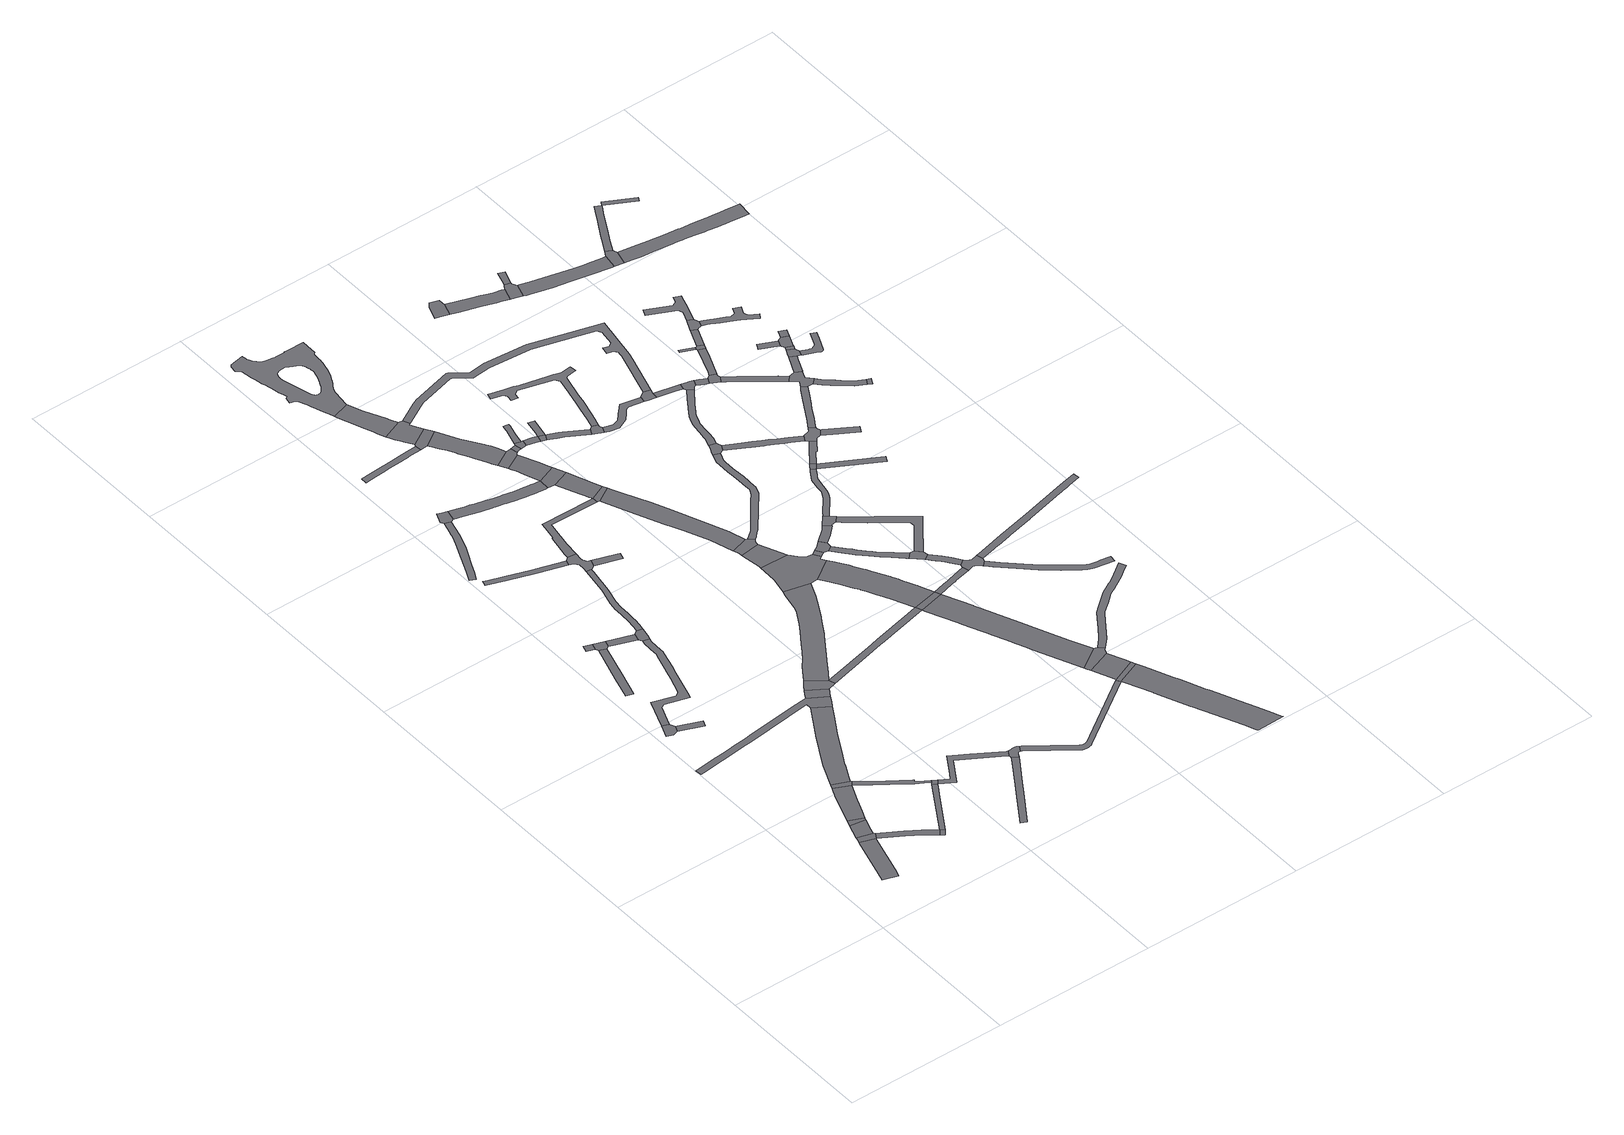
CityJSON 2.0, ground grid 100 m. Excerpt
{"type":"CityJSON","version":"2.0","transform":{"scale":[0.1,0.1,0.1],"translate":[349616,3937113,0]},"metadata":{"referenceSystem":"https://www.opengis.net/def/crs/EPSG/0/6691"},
"CityObjects":{
"road1":{"type":"Road","geometry":[{"type":"MultiSurface","lod":"1","boundaries":[[[0,1,2,3,4,5]]]}]},
"road2":{"type":"Road","attributes":{"function":"3","RoadStructureAttribute.sectionType":"1"},"geometry":[{"type":"MultiSurface","lod":"1","boundaries":[[[0,5,6,7,8]]]}]},
"road3":{"type":"Road","attributes":{"RoadStructureAttribute.sectionType":"1"},"geometry":[{"type":"MultiSurface","lod":"1","boundaries":[[[9,10,11,12,13,4,3,2,14,15,16,17,18,19,3,20,21,22,23,24,25]]]}]},
"road4":{"type":"Road","geometry":[{"type":"MultiSurface","lod":"1","boundaries":[[[7,26,27,8]]]}]},
"road5":{"type":"Road","geometry":[{"type":"MultiSurface","lod":"1","boundaries":[[[28,29,30,31,32,33,34]]]}]},
"road6":{"type":"Road","attributes":{"RoadStructureAttribute.sectionType":"1"},"geometry":[{"type":"MultiSurface","lod":"1","boundaries":[[[35,36,28,34]]]}]},
"road7":{"type":"Road","geometry":[{"type":"MultiSurface","lod":"1","boundaries":[[[37,38,9,25]]]}]},
"road8":{"type":"Road","geometry":[{"type":"MultiSurface","lod":"1","boundaries":[[[39,40,41,42,43]]]}]},
"road9":{"type":"Road","attributes":{"RoadStructureAttribute.sectionType":"1"},"geometry":[{"type":"MultiSurface","lod":"1","boundaries":[[[44,45,46,47,48,49]]]}]},
"road10":{"type":"Road","attributes":{"RoadStructureAttribute.sectionType":"1"},"geometry":[{"type":"MultiSurface","lod":"1","boundaries":[[[42,41,50,51,52,53,27,26,54,55,56,42,57,58,59,60,61,62,63,64,65,66,67,68,43]]]}]},
"road11":{"type":"Road","attributes":{"RoadStructureAttribute.sectionType":"1"},"geometry":[{"type":"MultiSurface","lod":"1","boundaries":[[[69,70,71,72,73,74,75,76,77,78,79,80,81,82,83,84,85,86,87,88,89,90,91,92,93]]]}]},
"road12":{"type":"Road","attributes":{"RoadStructureAttribute.sectionType":"1"},"geometry":[{"type":"MultiSurface","lod":"1","boundaries":[[[94,95,96,97,98,99,100,101,102,103,104,105,106,30,29,107,108,109,110,111,112,113,114,115,116,117,118]]]}]},
"road13":{"type":"Road","attributes":{"RoadStructureAttribute.sectionType":"1"},"geometry":[{"type":"MultiSurface","lod":"1","boundaries":[[[119,120,121,122]]]}]},
"road14":{"type":"Road","attributes":{"RoadStructureAttribute.sectionType":"1"},"geometry":[{"type":"MultiSurface","lod":"1","boundaries":[[[123,124,9,38,125,126]]]}]},
"road15":{"type":"Road","geometry":[{"type":"MultiSurface","lod":"1","boundaries":[[[121,44,49,127,128,122]]]}]},
"road16":{"type":"Road","attributes":{"function":"3","RoadStructureAttribute.sectionType":"1"},"geometry":[{"type":"MultiSurface","lod":"1","boundaries":[[[129,130,131,132,133,134,91,90,135,136,137,138,40,39]]]}]},
"road17":{"type":"Road","attributes":{"RoadStructureAttribute.sectionType":"1"},"geometry":[{"type":"MultiSurface","lod":"1","boundaries":[[[139,128,127,140,141]]]}]},
"road18":{"type":"Road","geometry":[{"type":"MultiSurface","lod":"1","boundaries":[[[63,62,123,126,142]]]}]},
"road19":{"type":"Road","geometry":[{"type":"MultiSurface","lod":"1","boundaries":[[[139,141,94,118,143,144,145]]]}]},
"road20":{"type":"Road","attributes":{"RoadStructureAttribute.sectionType":"1"},"geometry":[{"type":"MultiSurface","lod":"1","boundaries":[[[146,147,148,149,150,151,152,153,154,155,156,157,158,159,160,161,162]]]}]},
"road21":{"type":"Road","attributes":{"RoadStructureAttribute.sectionType":"1"},"geometry":[{"type":"MultiSurface","lod":"1","boundaries":[[[163,164,165,166,167,168,169,170,171,172,173]]]}]},
"road22":{"type":"Road","attributes":{"RoadStructureAttribute.sectionType":"1"},"geometry":[{"type":"MultiSurface","lod":"1","boundaries":[[[174,175,176,177,178,179,180,181,182]]]}]},
"road23":{"type":"Road","attributes":{"RoadStructureAttribute.sectionType":"1"},"geometry":[{"type":"MultiSurface","lod":"1","boundaries":[[[144,183,184,185,186,187,188,189,190,191,192,193,194,195,196,197,198,199,200,201,145]]]}]},
"road24":{"type":"Road","geometry":[{"type":"MultiSurface","lod":"1","boundaries":[[[202,203,204,69,93]]]}]},
"road25":{"type":"Road","attributes":{"RoadStructureAttribute.sectionType":"1"},"geometry":[{"type":"MultiSurface","lod":"1","boundaries":[[[205,206,207,208,209,210,211,212,213,214,215,142,126]]]}]},
"road26":{"type":"Road","geometry":[{"type":"MultiSurface","lod":"1","boundaries":[[[216,217,218,155,154,219,220]]]}]},
"road27":{"type":"Road","geometry":[{"type":"MultiSurface","lod":"1","boundaries":[[[202,221,222,223,224,203]]]}]},
"road28":{"type":"Road","geometry":[{"type":"MultiSurface","lod":"1","boundaries":[[[172,225,226,227,228,194,193,229,230,231,232,233,234,235,236,173]]]}]},
"road29":{"type":"Road","attributes":{"RoadStructureAttribute.sectionType":"1"},"geometry":[{"type":"MultiSurface","lod":"1","boundaries":[[[237,238,239,240,241,242,243,244,245,246,247,248,249,250,251,252,253,254]]]}]},
"road30":{"type":"Road","geometry":[{"type":"MultiSurface","lod":"1","boundaries":[[[255,256,257,258,259,260,210,209,261,262,263,177,176,264,265,266,267,268,269,270]]]}]},
"road31":{"type":"Road","attributes":{"RoadStructureAttribute.sectionType":"1"},"geometry":[{"type":"MultiSurface","lod":"1","boundaries":[[[229,271,272,273,230]]]}]},
"road32":{"type":"Road","attributes":{"RoadStructureAttribute.sectionType":"1"},"geometry":[{"type":"MultiSurface","lod":"1","boundaries":[[[274,275,276,277,278,279,280,281,282,283,284,285,286,287,288,220,219,289,290,291,292,293,294,295,296,297,298,299,300,301,302,303,304,305]]]}]},
"road33":{"type":"Road","attributes":{"function":"3","RoadStructureAttribute.sectionType":"1"},"geometry":[{"type":"MultiSurface","lod":"1","boundaries":[[[222,306,307,308,309,310,311,312,313,314,315,316,317,318,319,320,321,322,323,324,325,326,223]]]}]},
"road34":{"type":"Road","attributes":{"RoadStructureAttribute.sectionType":"1"},"geometry":[{"type":"MultiSurface","lod":"1","boundaries":[[[327,328,329,330,331,332,333,334,335,336,337,235,234]]]}]},
"road35":{"type":"Road","attributes":{"function":"3","RoadStructureAttribute.sectionType":"7"},"geometry":[{"type":"MultiSurface","lod":"1","boundaries":[[[338,339,340,341,342,343,344,345,346,347,348,349,350,351,352,353,354]]]}]},
"road36":{"type":"Road","geometry":[{"type":"MultiSurface","lod":"1","boundaries":[[[338,354,355,356,357,358,359,360,361,362,363]]]}]},
"road37":{"type":"Road","geometry":[{"type":"MultiSurface","lod":"1","boundaries":[[[364,365,366,367,368,369,370,371,345,344,372,373,374,375,376,377,378,379,380,381,382,383,384,385,386,387,388,389,390,391,392,393,394,395,396,397,398,399,400,401,402,403,404,405,406,407,408,409,410,411,412,413,414,415,416,417,418,419,420,421,422,423,424,425,426,427,428,429,430,431,432],[433,434,435,436,437,438,439,440,441,442,443,444,445,446,447,448,449,450,451,452,453,454,455,456,457,458,459,460,461,462,463,464,465,466,467,468,469,470,471,472,473,474]]]}]},
"road38":{"type":"Road","geometry":[{"type":"MultiSurface","lod":"1","boundaries":[[[360,359,247,246,475,476]]]}]},
"road39":{"type":"Road","attributes":{"RoadStructureAttribute.sectionType":"1"},"geometry":[{"type":"MultiSurface","lod":"1","boundaries":[[[477,478,479,480,222,221,481,482,483,484,485,486]]]}]},
"road40":{"type":"Road","attributes":{"function":"3","RoadStructureAttribute.sectionType":"1"},"geometry":[{"type":"MultiSurface","lod":"1","boundaries":[[[475,487,488,489,490,491,492,493,494,495,496,497,498,499,500,501,502,503,504,505,506,507,508,509,476]]]}]},
"road41":{"type":"Road","geometry":[{"type":"MultiSurface","lod":"1","boundaries":[[[510,511,512,513,501,500,514,515]]]}]},
"road42":{"type":"Road","attributes":{"function":"3","RoadStructureAttribute.sectionType":"1"},"geometry":[{"type":"MultiSurface","lod":"1","boundaries":[[[516,517,518,515,514,519,520,521,274]]]}]},
"road43":{"type":"Road","geometry":[{"type":"MultiSurface","lod":"1","boundaries":[[[522,523,516,274,305]]]}]},
"road44":{"type":"Road","attributes":{"function":"3","RoadStructureAttribute.sectionType":"1"},"geometry":[{"type":"MultiSurface","lod":"1","boundaries":[[[524,525,523,522,526,527,528,529,530,331]]]}]},
"road45":{"type":"Road","geometry":[{"type":"MultiSurface","lod":"1","boundaries":[[[330,531,532,524,331]]]}]},
"road46":{"type":"Road","attributes":{"RoadStructureAttribute.sectionType":"1"},"geometry":[{"type":"MultiSurface","lod":"1","boundaries":[[[533,512,511,534,535]]]}]},
"road47":{"type":"Road","attributes":{"function":"3","RoadStructureAttribute.sectionType":"1"},"geometry":[{"type":"MultiSurface","lod":"1","boundaries":[[[536,537,538,539,540,541,542,532,531,543,544,545,546,547,548,549,550]]]}]},
"road48":{"type":"Road","geometry":[{"type":"MultiSurface","lod":"1","boundaries":[[[533,535,551,552,553,554,555]]]}]},
"road49":{"type":"Road","geometry":[{"type":"MultiSurface","lod":"1","boundaries":[[[549,556,557,558,559,560,561,562,563,550]]]}]},
"road50":{"type":"Road","attributes":{"RoadStructureAttribute.sectionType":"1"},"geometry":[{"type":"MultiSurface","lod":"1","boundaries":[[[564,565,559,558,566,567,568]]]}]},
"road51":{"type":"Road","geometry":[{"type":"MultiSurface","lod":"1","boundaries":[[[569,570,315,314,571,572,573,574,575,576,577,564,568]]]}]},
"road52":{"type":"Road","attributes":{"RoadStructureAttribute.sectionType":"1"},"geometry":[{"type":"MultiSurface","lod":"1","boundaries":[[[269,578,579,580,581,582,583,584,585,586,587,588,589,590,591,592,593,594,595,596,597,598,599,600,601,602,603,604,605,606,607,608,609,610,611,612,613,614,615,616,617,618,587,619,620,621,622,623,624,625,626,627,628,629,270]]]}]},
"road53":{"type":"Road","attributes":{"RoadStructureAttribute.sectionType":"1"},"geometry":[{"type":"MultiSurface","lod":"1","boundaries":[[[554,630,631,632,633,634,635,636,637,555]]]}]},
"road54":{"type":"Road","attributes":{"RoadStructureAttribute.sectionType":"1"},"geometry":[{"type":"MultiSurface","lod":"1","boundaries":[[[638,639,640,641,552,551]]]}]},
"road55":{"type":"Road","geometry":[{"type":"MultiSurface","lod":"1","boundaries":[[[642,643,640,639]]]}]},
"road56":{"type":"Road","geometry":[{"type":"MultiSurface","lod":"1","boundaries":[[[643,644,645,646,640]]]}]},
"road57":{"type":"Road","attributes":{"RoadStructureAttribute.sectionType":"1"},"geometry":[{"type":"MultiSurface","lod":"1","boundaries":[[[647,648,649,650,651,652,653,654,655,656,657,658,659,660,661,662,663,664,665,666,667,668,572,571,669,670,671,672,673,674,675,676,677,678,679,680,681,682,683,684,486]]]}]},
"road58":{"type":"Road","attributes":{"RoadStructureAttribute.sectionType":"1"},"geometry":[{"type":"MultiSurface","lod":"1","boundaries":[[[685,575,574,686]]]}]},
"road59":{"type":"Road","geometry":[{"type":"MultiSurface","lod":"1","boundaries":[[[687,647,486,485]]]}]},
"road60":{"type":"Road","attributes":{"RoadStructureAttribute.sectionType":"1"},"geometry":[{"type":"MultiSurface","lod":"1","boundaries":[[[642,688,689,690,691,692,693,694,695,643]]]}]},
"road61":{"type":"Road","geometry":[{"type":"MultiSurface","lod":"1","boundaries":[[[696,697,698,699,685,686,700]]]}]},
"road62":{"type":"Road","attributes":{"RoadStructureAttribute.sectionType":"1"},"geometry":[{"type":"MultiSurface","lod":"1","boundaries":[[[485,701,702,703,704,705,706,707,708,709,710,711,712,713,714,715,716,717,718,719,720,721,722,723,724,725,687]]]}]},
"road63":{"type":"Road","attributes":{"RoadStructureAttribute.sectionType":"1"},"geometry":[{"type":"MultiSurface","lod":"1","boundaries":[[[726,727,728,729,730,731,732,733,734,735,563,562,736,737,738,739,740,741,742,743,744,745,746,747,748,749,750,751,752,753]]]}]},
"road64":{"type":"Road","geometry":[{"type":"MultiSurface","lod":"1","boundaries":[[[754,755,756,692,691,757,758]]]}]},
"road65":{"type":"Road","attributes":{"RoadStructureAttribute.sectionType":"1"},"geometry":[{"type":"MultiSurface","lod":"1","boundaries":[[[759,760,761,762,763]]]}]},
"road66":{"type":"Road","geometry":[{"type":"MultiSurface","lod":"1","boundaries":[[[763,764,765,766,714,713,767,759]]]}]},
"road67":{"type":"Road","attributes":{"RoadStructureAttribute.sectionType":"1"},"geometry":[{"type":"MultiSurface","lod":"1","boundaries":[[[768,698,697,769,770,771]]]}]},
"road68":{"type":"Road","geometry":[{"type":"MultiSurface","lod":"1","boundaries":[[[618,761,760,619,587]]]}]},
"road69":{"type":"Road","attributes":{"RoadStructureAttribute.sectionType":"1"},"geometry":[{"type":"MultiSurface","lod":"1","boundaries":[[[772,773,774,775,776,777,778,779,780,781,782,783,784,785,696,700,786,787,788,789,790,791,792,793]]]}]},
"road70":{"type":"Road","attributes":{"RoadStructureAttribute.sectionType":"1"},"geometry":[{"type":"MultiSurface","lod":"1","boundaries":[[[362,794,795,796,797,798,799,800,801,802,803,804,805,806,807,808,809,810,811,812,813,814,815,816,817,818,819,820,821,822,823,824,825,826,827,828,363]]]}]},
"road71":{"type":"Road","geometry":[{"type":"MultiSurface","lod":"1","boundaries":[[[829,830,831,832,833,834,835,836,837,838,839,840,841,842,843,844,845,846,847,848,849,850,851,852,853,854,855,856,857,858,859,860,861,862,863,864,756,755]]]}]},
"road72":{"type":"Road","attributes":{"RoadStructureAttribute.sectionType":"1"},"geometry":[{"type":"MultiSurface","lod":"1","boundaries":[[[865,866,867,868,869,870,871,872,873,647,687]]]}]},
"road73":{"type":"Road","geometry":[{"type":"MultiSurface","lod":"1","boundaries":[[[770,874,875,876,877,878,879,771]]]}]},
"road74":{"type":"Road","geometry":[{"type":"MultiSurface","lod":"1","boundaries":[[[880,881,882,883,772,793]]]}]},
"road75":{"type":"Road","attributes":{"RoadStructureAttribute.sectionType":"1"},"geometry":[{"type":"MultiSurface","lod":"1","boundaries":[[[884,885,886,887,888,758,757,889,890,891,892,893,894,895,896,897]]]}]},
"road76":{"type":"Road","attributes":{"RoadStructureAttribute.sectionType":"1"},"geometry":[{"type":"MultiSurface","lod":"1","boundaries":[[[898,899,900,901,902,903,904,905,906,907,881,880]]]}]},
"road77":{"type":"Road","geometry":[{"type":"MultiSurface","lod":"1","boundaries":[[[908,909,910,911,912,913,914,753,752,915]]]}]},
"road78":{"type":"Road","attributes":{"RoadStructureAttribute.sectionType":"1"},"geometry":[{"type":"MultiSurface","lod":"1","boundaries":[[[882,916,917,918,919,920,921,922,923,924,925,876,875,926,927,928,929,930,931,932,933,934,935,936,937,938,939,940,941,883]]]}]},
"road79":{"type":"Road","attributes":{"RoadStructureAttribute.sectionType":"1"},"geometry":[{"type":"MultiSurface","lod":"1","boundaries":[[[878,942,943,944,945,946,947,948,949,950,951,952,953,954,955,956,957,958,959,960,961,962,879]]]}]},
"road80":{"type":"Road","geometry":[{"type":"MultiSurface","lod":"1","boundaries":[[[963,964,904,903,870,869,965,966,967,968,969,970]]]}]},
"road81":{"type":"Road","geometry":[{"type":"MultiSurface","lod":"1","boundaries":[[[971,972,973,974,975,976,977]]]}]},
"road82":{"type":"Road","geometry":[{"type":"MultiSurface","lod":"1","boundaries":[[[896,978,979,980,816,815,897]]]}]},
"road83":{"type":"Road","attributes":{"RoadStructureAttribute.sectionType":"1"},"geometry":[{"type":"MultiSurface","lod":"1","boundaries":[[[981,982,983,984,985,986,987,988,989,990,911,910,991,992,993,994,995,996,997,998,999,1000,1001,1002,1003]]]}]},
"road84":{"type":"Road","attributes":{"RoadStructureAttribute.sectionType":"1"},"geometry":[{"type":"MultiSurface","lod":"1","boundaries":[[[1004,1005,1006,1007,1008,1009,1010,1011,1012,1013,1014,766,765,1015,1016,1017,1018,1019,1020,1021,1022,1023,1024,1025,1026,1027]]]}]},
"road85":{"type":"Road","geometry":[{"type":"MultiSurface","lod":"1","boundaries":[[[950,1028,1029,1030,951]]]}]},
"road86":{"type":"Road","attributes":{"RoadStructureAttribute.sectionType":"1"},"geometry":[{"type":"MultiSurface","lod":"1","boundaries":[[[1031,1032,1033,1034,1035,1036,1037,1038,1039,1040,1041,1042,1043,1044,1045,1046,908,915]]]}]},
"road87":{"type":"Road","attributes":{"RoadStructureAttribute.sectionType":"1"},"geometry":[{"type":"MultiSurface","lod":"1","boundaries":[[[980,979,1047,1048,1049]]]}]},
"road88":{"type":"Road","attributes":{"function":"3","RoadStructureAttribute.sectionType":"1"},"geometry":[{"type":"MultiSurface","lod":"1","boundaries":[[[1050,1051,1052,1053,1054,1055,1056,1057,1058,1059,1060,1061,1062,1063,1064,1065,974,973]]]}]},
"road89":{"type":"Road","attributes":{"RoadStructureAttribute.sectionType":"1"},"geometry":[{"type":"MultiSurface","lod":"1","boundaries":[[[967,1066,1067,1068,1069,1070,1071,1072,1073,1074,1075,1076,1077,1078,1079,1080,1081,1082,1083,1084,1085,1086,1087,1088,1089,1090,1091,1092,1093,1094,968]]]}]},
"road90":{"type":"Road","attributes":{"RoadStructureAttribute.sectionType":"1"},"geometry":[{"type":"MultiSurface","lod":"1","boundaries":[[[1095,1096,1029,1028,1097,1098,1099,1100,1101]]]}]},
"road91":{"type":"Road","attributes":{"RoadStructureAttribute.sectionType":"1"},"geometry":[{"type":"MultiSurface","lod":"1","boundaries":[[[950,1102,1103,1028]]]}]},
"road92":{"type":"Road","geometry":[{"type":"MultiSurface","lod":"1","boundaries":[[[1002,1104,1105,1106,1107,1108,1109,1110,1049,1048,1003]]]}]},
"road93":{"type":"Road","geometry":[{"type":"MultiSurface","lod":"1","boundaries":[[[1111,1101,1100,1112,1113,1114,1115,1116,1117,1118,1039,1038]]]}]},
"road94":{"type":"Road","attributes":{"RoadStructureAttribute.sectionType":"1"},"geometry":[{"type":"MultiSurface","lod":"1","boundaries":[[[1119,1107,1106,1120,1121,1122,1123]]]}]},
"road95":{"type":"Road","geometry":[{"type":"MultiSurface","lod":"1","boundaries":[[[1060,1059,1124,1125,1126,1127,1128,1129]]]}]},
"road96":{"type":"Road","geometry":[{"type":"MultiSurface","lod":"1","boundaries":[[[1130,1123,1122,1131,1132,1133,1134,1135,1136]]]}]},
"road97":{"type":"Road","attributes":{"RoadStructureAttribute.sectionType":"1"},"geometry":[{"type":"MultiSurface","lod":"1","boundaries":[[[1137,1138,1139,1129,1128,1140]]]}]},
"road98":{"type":"Road","attributes":{"RoadStructureAttribute.sectionType":"1"},"geometry":[{"type":"MultiSurface","lod":"1","boundaries":[[[1113,1141,1142,1143,1144,1114]]]}]},
"road99":{"type":"Road","attributes":{"RoadStructureAttribute.sectionType":"1"},"geometry":[{"type":"MultiSurface","lod":"1","boundaries":[[[969,1145,1146,1147,1148,1149,1150,1151,1152,1153,1154,1155,1156,1157,1158,1159,1160,1161,1162,1163,1164,1165,1166,1167,1168,970]]]}]},
"road100":{"type":"Road","attributes":{"RoadStructureAttribute.sectionType":"1"},"geometry":[{"type":"MultiSurface","lod":"1","boundaries":[[[1169,1170,1171,1172,1130,1136]]]}]},
"road101":{"type":"Road","attributes":{"RoadStructureAttribute.sectionType":"1"},"geometry":[{"type":"MultiSurface","lod":"1","boundaries":[[[1116,1173,1174,1175,1176,1177,1178,1179,1180,1181,1182,1183,1184,1185,1117]]]}]},
"road102":{"type":"Road","geometry":[{"type":"MultiSurface","lod":"1","boundaries":[[[1186,1187,1188,1189,1190,1191]]]}]},
"road103":{"type":"Road","attributes":{"RoadStructureAttribute.sectionType":"1"},"geometry":[{"type":"MultiSurface","lod":"1","boundaries":[[[1133,1192,1193,1194,1195,1196,1197,1198,1199,1200,1201,1202,1134]]]}]},
"road104":{"type":"Road","geometry":[{"type":"MultiSurface","lod":"1","boundaries":[[[1170,1203,1204,1205,1191,1190,1171]]]}]},
"road105":{"type":"Road","attributes":{"function":"3","RoadStructureAttribute.sectionType":"1"},"geometry":[{"type":"MultiSurface","lod":"1","boundaries":[[[1206,1207,1208,1209,1210,1211,1212,1213,1214,1215,1216,1126,1125,1217,1218,1219,1220,1221,1222,1223,1224,1225,1226,1227,1228]]]}]},
"road106":{"type":"Road","attributes":{"RoadStructureAttribute.sectionType":"1"},"geometry":[{"type":"MultiSurface","lod":"1","boundaries":[[[1203,1229,1230,1231,1204]]]}]},
"road107":{"type":"Road","geometry":[{"type":"MultiSurface","lod":"1","boundaries":[[[1198,1197,1232,1181,1180,1233,1234,1235,1236,1237,1238]]]}]},
"road108":{"type":"Road","geometry":[{"type":"MultiSurface","lod":"1","boundaries":[[[1229,1239,1240,1241,1242,1243,1244,1245,1230]]]}]},
"road109":{"type":"Road","attributes":{"RoadStructureAttribute.sectionType":"1"},"geometry":[{"type":"MultiSurface","lod":"1","boundaries":[[[1246,1247,1248,1249,1250,1251,1252,1253,1254,1255,1244,1243]]]}]},
"road110":{"type":"Road","attributes":{"RoadStructureAttribute.sectionType":"1"},"geometry":[{"type":"MultiSurface","lod":"1","boundaries":[[[1237,1256,1257,1258,1259,1260,1238]]]}]},
"road111":{"type":"Road","attributes":{"RoadStructureAttribute.sectionType":"1"},"geometry":[{"type":"MultiSurface","lod":"1","boundaries":[[[1261,1262,1263,1264,1234,1233,1265,1266,1267,1268,1269,1270,1271,1272]]]}]},
"road112":{"type":"Road","attributes":{"RoadStructureAttribute.sectionType":"1"},"geometry":[{"type":"MultiSurface","lod":"1","boundaries":[[[1273,1274,1275,1276]]]}]},
"road113":{"type":"Road","geometry":[{"type":"MultiSurface","lod":"1","boundaries":[[[1277,1278,1279,1280,1281,1259,1258]]]}]},
"road114":{"type":"Road","attributes":{"RoadStructureAttribute.sectionType":"1"},"geometry":[{"type":"MultiSurface","lod":"1","boundaries":[[[1282,1280,1279,1283,1284]]]}]},
"road115":{"type":"Road","geometry":[{"type":"MultiSurface","lod":"1","boundaries":[[[1241,1285,1286,1287,1288,1289,1290,1291,1292,1293,1294,1295,1296,1297,1298,1299,1300,1301,1302,1303,1304,1305,1306,1242]]]}]},
"road116":{"type":"Road","geometry":[{"type":"MultiSurface","lod":"1","boundaries":[[[1271,1307,1308,1309,1310,1272]]]}]},
"road117":{"type":"Road","geometry":[{"type":"MultiSurface","lod":"1","boundaries":[[[1311,1312,1273,1276,1282,1284]]]}]},
"road118":{"type":"Road","geometry":[{"type":"MultiSurface","lod":"1","boundaries":[[[1313,1314,1315,1316,1317,1206,1228]]]}]},
"road119":{"type":"Road","attributes":{"RoadStructureAttribute.sectionType":"1"},"geometry":[{"type":"MultiSurface","lod":"1","boundaries":[[[1318,1319,1312,1311]]]}]},
"road120":{"type":"Road","attributes":{"RoadStructureAttribute.sectionType":"1"},"geometry":[{"type":"MultiSurface","lod":"1","boundaries":[[[1277,1320,1321,1322,1323,1324,1325,1326,1327,1328,1329,1330,1331,1332,1333,1334,1278]]]}]},
"road121":{"type":"Road","attributes":{"RoadStructureAttribute.sectionType":"1"},"geometry":[{"type":"MultiSurface","lod":"1","boundaries":[[[1335,1336,1337,1338,1339,1340,1341,1342,1343,1344,1345,1316,1315,1346,1347,1348,1349,1350,1351,1352,1335,1353,1354,1355]]]}]},
"road122":{"type":"Road","attributes":{"function":"3","RoadStructureAttribute.sectionType":"1"},"geometry":[{"type":"MultiSurface","lod":"1","boundaries":[[[1313,1356,1357,1358,1359,1360,1361,1362,1363,1364,1365,1366,1367,1368,1369,1370,1371,1372,1373,1374,1375,1376,1377,1378,1379,1380,1381,1382,1383,1384,1385,1314]]]}]}
},
"vertices":[
[340,654,0],[333,635,0],[327,615,0],[418,585,0],[439,619,0],[431,624,0],
[442,659,0],[467,734,0],[372,751,0],
[725,430,0],[663,479,0],[652,488,0],[572,538,0],[465,602,0],[326,612,0],[252,357,0],[236,302,0],[328,275,0],[343,327,0],[417,584,0],[444,568,0],[551,504,0],[591,478,0],[629,455,0],[662,429,0],[700,398,0],
[475,752,0],[384,789,0],
[140,1949,0],[126,1982,0],[87,1998,0],[66,1944,0],[55,1917,0],[93,1902,0],[125,1912,0],
[269,1855,0],[284,1892,0],
[723,380,0],[748,411,0],
[594,1027,0],[495,1071,0],[483,1043,0],[581,999,0],[599,1023,0],
[200,2680,0],[129,2446,0],[87,2305,0],[130,2292,0],[178,2452,0],[242,2665,0],
[469,1011,0],[461,994,0],[459,989,0],[431,913,0],[494,800,0],[517,854,0],[533,889,0],[671,931,0],[744,879,0],[836,813,0],[851,802,0],[916,763,0],[928,755,0],[937,770,0],[908,788,0],[861,818,0],[867,827,0],[863,830,0],[688,954,0],
[824,1698,0],[793,1694,0],[725,1687,0],[411,1649,0],[386,1646,0],[275,1633,0],[271,1632,0],[206,1625,0],[157,1620,0],[5,1604,0],[10,1562,0],[46,1566,0],[67,1568,0],[168,1579,0],[219,1585,0],[315,1596,0],[393,1605,0],[415,1608,0],[517,1620,0],[797,1655,0],[796,1622,0],[796,1620,0],[894,1560,0],[913,1590,0],[936,1629,0],
[430,2595,0],[425,2570,0],[423,2480,0],[423,2470,0],[417,2453,0],[399,2392,0],[371,2301,0],[361,2268,0],[323,2153,0],[297,2139,0],[158,2180,0],[156,2174,0],[113,2064,0],[179,2113,0],[205,2124,0],[347,2082,0],[352,2099,0],[411,2286,0],[424,2326,0],[456,2442,0],[459,2452,0],[463,2464,0],[463,2485,0],[465,2565,0],[470,2584,0],
[158,2757,0],[143,2714,0],[191,2698,0],[205,2740,0],
[920,742,0],[846,624,0],[874,611,0],[947,726,0],
[260,2674,0],[275,2716,0],
[611,1061,0],[651,1139,0],[662,1164,0],[701,1232,0],[780,1373,0],[853,1492,0],[692,1451,0],[681,1432,0],[574,1241,0],[559,1215,0],
[430,2662,0],[300,2660,0],[418,2618,0],
[968,751,0],
[478,2613,0],[490,2670,0],[457,2677,0],
[46,3529,0],[68,3573,0],[89,3615,0],[102,3643,0],[137,3715,0],[158,3759,0],[176,3802,0],[200,3871,0],[229,3974,0],[192,3989,0],[178,3940,0],[164,3892,0],[162,3884,0],[137,3821,0],[110,3759,0],[44,3615,0],[11,3546,0],
[345,3401,0],[327,3407,0],[180,3455,0],[92,3485,0],[61,3496,0],[51,3462,0],[169,3422,0],[314,3375,0],[335,3368,0],[501,3316,0],[511,3349,0],
[1259,387,0],[1304,455,0],[1418,627,0],[1384,650,0],[1376,635,0],[1264,466,0],[1226,410,0],[1093,208,0],[1128,190,0],
[498,2706,0],[504,2756,0],[505,2768,0],[507,2793,0],[509,2822,0],[509,2878,0],[516,2934,0],[543,3030,0],[572,3193,0],[575,3211,0],[576,3214,0],[542,3219,0],[515,3054,0],[510,3038,0],[483,2940,0],[475,2880,0],[476,2868,0],[472,2773,0],[465,2714,0],
[968,1681,0],[858,1754,0],[841,1728,0],
[1033,674,0],[1128,824,0],[1211,773,0],[1374,672,0],[1381,668,0],[1403,701,0],[1395,705,0],[1230,807,0],[1124,873,0],[1045,749,0],[1024,715,0],
[236,4062,0],[207,4071,0],[178,4007,0],[249,3983,0],[265,4053,0],
[1019,1694,0],[1009,1735,0],[900,1814,0],[875,1780,0],
[531,3306,0],[548,3283,0],[548,3282,0],[546,3241,0],[601,3229,0],[615,3272,0],[599,3277,0],[584,3304,0],[584,3321,0],[588,3363,0],[537,3368,0],[527,3360,0],
[138,4505,0],[209,4511,0],[237,4514,0],[317,4518,0],[345,4520,0],[352,4520,0],[371,4522,0],[379,4523,0],[427,4526,0],[459,4528,0],[456,4566,0],[396,4562,0],[344,4559,0],[286,4555,0],[188,4548,0],[135,4545,0],[71,4541,0],[69,4501,0],
[1461,702,0],[1452,704,0],[1445,704,0],[1433,703,0],[1422,701,0],[1410,699,0],[1383,665,0],[1385,661,0],[1385,656,0],[1425,638,0],[1433,651,0],[1438,659,0],[1443,662,0],[1448,662,0],[1452,660,0],[1473,694,0],
[761,3178,0],[775,3221,0],[760,3225,0],
[803,3940,0],[752,3945,0],[747,3946,0],[733,3947,0],[701,3951,0],[642,3961,0],[576,3974,0],[565,3976,0],[520,3986,0],[480,3996,0],[415,4011,0],[390,4019,0],[389,4019,0],[359,4026,0],[326,4035,0],[305,3968,0],[398,3943,0],[400,3943,0],[469,3926,0],[477,3925,0],[487,3923,0],[546,3910,0],[551,3909,0],[615,3895,0],[626,3893,0],[630,3892,0],[665,3886,0],[687,3882,0],[713,3879,0],[734,3876,0],[781,3871,0],[798,3870,0],
[1045,1788,0],[1078,1837,0],[1213,2031,0],[1222,2044,0],[1274,2130,0],[1290,2157,0],[1341,2246,0],[1374,2310,0],[1417,2406,0],[1259,2441,0],[1252,2413,0],[1225,2296,0],[1214,2267,0],[1175,2203,0],[1167,2189,0],[1134,2138,0],[1076,2054,0],[1039,2002,0],[1000,1949,0],[969,1910,0],[924,1848,0],
[598,3456,0],[628,3617,0],[630,3627,0],[933,3620,0],[934,3657,0],[916,3657,0],[593,3659,0],[584,3605,0],[571,3537,0],[565,3538,0],[539,3397,0],
[504,4775,0],[480,4825,0],[474,4838,0],[414,4965,0],[390,5021,0],[379,5051,0],[377,5056,0],[269,5022,0],[275,5002,0],[284,4974,0],[293,4950,0],[335,4839,0],[343,4818,0],[355,4788,0],[361,4769,0],[371,4748,0],[380,4725,0],
[393,4700,0],[405,4675,0],[418,4652,0],[435,4626,0],[463,4582,0],[578,4650,0],[536,4722,0],[550,4730,0],[529,4770,0],
[180,5247,0],[191,5239,0],[214,5182,0],[222,5158,0],[232,5129,0],[246,5088,0],[256,5063,0],[261,5048,0],[383,5119,0],[389,5162,0],[390,5170,0],[399,5195,0],[401,5200,0],[405,5208,0],[411,5218,0],[413,5220,0],[423,5235,0],[432,5250,0],[442,5269,0],[451,5287,0],[462,5313,0],[468,5329,0],[475,5354,0],[479,5373,0],[484,5398,0],[487,5416,0],[488,5420,0],[490,5442,0],[490,5455,0],[491,5473,0],[494,5482,0],[505,5490,0],[506,5590,0],[409,5591,0],[381,5594,0],[380,5591,0],[327,5589,0],[310,5590,0],[304,5591,0],[263,5597,0],[237,5604,0],[224,5616,0],[216,5625,0],[208,5635,0],[202,5644,0],[197,5651,0],[191,5659,0],[188,5664,0],[185,5691,0],[183,5703,0],[96,5687,0],[84,5672,0],[79,5630,0],[81,5630,0],[106,5608,0],[110,5576,0],[116,5544,0],[120,5517,0],[125,5493,0],[130,5466,0],[135,5448,0],[142,5417,0],[145,5404,0],[149,5386,0],[157,5353,0],[163,5329,0],[170,5304,0],[157,5296,0],[148,5255,0],[405,5380,0],[403,5371,0],[394,5337,0],[388,5318,0],[374,5287,0],[372,5283,0],[368,5275,0],[361,5260,0],[359,5257,0],[351,5245,0],[342,5233,0],[333,5222,0],[322,5216,0],[321,5216,0],[312,5215,0],[299,5218,0],[292,5223,0],[285,5232,0],[281,5241,0],[276,5261,0],[244,5383,0],[234,5421,0],[233,5433,0],[234,5451,0],[240,5472,0],[246,5481,0],[267,5489,0],[283,5491,0],[305,5492,0],[306,5492,0],[310,5490,0],[329,5482,0],[348,5472,0],[363,5463,0],[375,5453,0],[384,5445,0],[386,5442,0],[390,5437,0],[394,5429,0],[397,5418,0],[401,5402,0],[402,5394,0],
[506,4531,0],[608,4598,0],
[1666,1893,0],[1414,1833,0],[1372,1823,0],[1337,1815,0],[1305,1765,0],[1404,1790,0],[1415,1793,0],[1721,1865,0],[1747,1871,0],[1730,1909,0],
[522,4508,0],[532,4491,0],[544,4472,0],[568,4435,0],[581,4409,0],[591,4391,0],[597,4380,0],[613,4352,0],[628,4323,0],[643,4289,0],[657,4262,0],[680,4220,0],[687,4207,0],[703,4178,0],[808,4239,0],[802,4249,0],[789,4282,0],[770,4322,0],[756,4345,0],[754,4347,0],[750,4354,0],[689,4451,0],[675,4472,0],
[837,4184,0],[848,4195,0],[840,4239,0],[811,4234,0],[730,4124,0],[836,4178,0],
[919,3987,0],[909,4011,0],[890,4058,0],[741,4102,0],[752,4081,0],[770,4029,0],
[844,3867,0],[951,3907,0],
[1033,3703,0],[1013,3747,0],[907,3720,0],[913,3704,0],[922,3682,0],[925,3676,0],[931,3663,0],
[951,3619,0],[1046,3674,0],
[876,4246,0],[861,4200,0],[882,4202,0],
[1335,3003,0],[1266,3174,0],[1215,3302,0],[1195,3348,0],[1155,3439,0],[1078,3603,0],[1056,3653,0],[957,3604,0],[1036,3412,0],[1105,3257,0],[1124,3214,0],[1154,3149,0],[1215,3005,0],[1257,2866,0],[1365,2898,0],
[920,4208,0],[928,4249,0],[922,4250,0],[917,4249,0],[880,4260,0],
[1260,2856,0],[1267,2828,0],[1270,2809,0],[1390,2823,0],[1390,2839,0],[1394,2853,0],[1405,2864,0],[1378,2893,0],
[1461,2663,0],[1428,2738,0],[1271,2797,0],[1285,2681,0],[1285,2667,0],
[1282,2546,0],[1273,2506,0],[1463,2410,0],[1596,2500,0],[1577,2528,0],[1595,2540,0],[1569,2580,0],[1530,2588,0],[1494,2619,0],
[1460,655,0],[1707,472,0],[1720,463,0],[1742,458,0],[1755,458,0],[1765,460,0],[1775,463,0],[1782,468,0],[1785,470,0],[2220,767,0],[2227,749,0],[2297,591,0],[2298,588,0],[2301,580,0],[2306,565,0],[2385,381,0],[2390,373,0],[2464,198,0],[2469,189,0],[2512,88,0],[2539,21,0],[2542,13,0],[2548,9,0],[2717,13,0],[2716,16,0],[2715,18,0],[2715,19,0],[2690,77,0],[2657,161,0],[2611,261,0],[2565,378,0],[2544,424,0],[2532,444,0],[2494,542,0],[2475,586,0],[2454,628,0],[2432,680,0],[2410,734,0],[2388,788,0],[2375,812,0],[2368,828,0],[2203,792,0],[1816,528,0],[1773,499,0],[1771,498,0],[1766,496,0],[1761,494,0],[1755,494,0],[1747,495,0],[1739,499,0],[1731,504,0],[1483,687,0],
[929,4305,0],[946,4365,0],[949,4379,0],[953,4398,0],[935,4402,0],[920,4405,0],[913,4374,0],[910,4364,0],
[978,4195,0],[1000,4187,0],[1014,4227,0],[988,4237,0],
[1033,4176,0],[1052,4212,0],
[1079,4336,0],[1040,4346,0],[1021,4256,0],
[1889,1944,0],[1857,2021,0],[1849,2041,0],[1843,2052,0],[1829,2083,0],[1821,2100,0],[1813,2119,0],[1801,2145,0],[1787,2173,0],[1780,2187,0],[1756,2235,0],[1743,2261,0],[1731,2281,0],[1714,2311,0],[1705,2327,0],[1677,2374,0],[1674,2381,0],[1666,2395,0],[1649,2419,0],[1622,2461,0],[1598,2497,0],[1597,2499,0],[1466,2406,0],[1488,2373,0],[1515,2332,0],[1540,2291,0],[1565,2249,0],[1576,2229,0],[1591,2203,0],[1593,2200,0],[1610,2171,0],[1613,2161,0],[1633,2122,0],[1634,2121,0],[1636,2116,0],[1654,2079,0],[1675,2035,0],[1695,1989,0],
[1598,2600,0],[1623,2557,0],
[1904,1909,0],
[1080,4155,0],[1085,4153,0],[1122,4135,0],[1249,4064,0],[1267,4101,0],[1139,4175,0],[1121,4183,0],[1078,4201,0],
[1684,2574,0],[1688,2606,0],[1657,2643,0],[1621,2613,0],[1652,2552,0],
[1754,1852,0],[1757,1846,0],[1833,1669,0],[1842,1649,0],[1892,1539,0],[1901,1513,0],[1912,1484,0],[1946,1406,0],[1971,1347,0],[1991,1300,0],[2010,1257,0],[2070,1116,0],[2131,974,0],[2269,1064,0],[2217,1180,0],[2210,1196,0],[2138,1364,0],[2094,1472,0],[2081,1501,0],[2060,1548,0],[1997,1696,0],[1983,1727,0],[1981,1732,0],[1951,1802,0],[1905,1907,0],
[1628,3480,0],[1626,3381,0],[1629,3333,0],[1630,3284,0],[1629,3228,0],[1629,3197,0],[1612,3162,0],[1578,3120,0],[1540,3074,0],[1427,2933,0],[1421,2878,0],[1443,2900,0],[1464,2917,0],[1468,2922,0],[1650,3145,0],[1661,3176,0],[1668,3197,0],[1668,3205,0],[1670,3302,0],[1670,3322,0],[1668,3345,0],[1667,3358,0],[1667,3365,0],[1667,3447,0],[1668,3472,0],[1684,3510,0],[1689,3522,0],[1649,3537,0],
[1320,4090,0],[1323,4102,0],[1287,4112,0],[1310,4036,0],[1327,4074,0],
[2149,933,0],[2208,795,0],[2356,857,0],[2340,895,0],[2300,992,0],
[2311,1022,0],[2319,1030,0],[2290,1057,0],[2137,960,0],
[1729,2703,0],[1738,2644,0],[1791,2697,0],[1752,2730,0],
[1980,2270,0],[1915,2326,0],[1908,2332,0],[1899,2341,0],[1889,2349,0],[1881,2355,0],[1867,2368,0],[1844,2391,0],[1832,2403,0],[1827,2409,0],[1824,2412,0],[1775,2464,0],[1760,2484,0],[1751,2495,0],[1697,2496,0],[1735,2449,0],[1746,2436,0],[1795,2385,0],[1836,2342,0],[1882,2301,0],[1938,2250,0],[1949,2239,0],
[683,4804,0],[706,4816,0],[939,4878,0],[943,4875,0],[1038,4807,0],[1043,4807,0],[1153,4819,0],[1417,4799,0],[1683,4725,0],[1784,4697,0],[1800,4672,0],[1783,4574,0],[1760,4560,0],[1736,4567,0],[1723,4570,0],[1713,4525,0],[1753,4515,0],[1754,4513,0],[1768,4489,0],[1766,4477,0],[1762,4458,0],[1672,4161,0],[1715,4148,0],[1791,4399,0],[1806,4447,0],[1855,4724,0],[1666,4777,0],[1425,4844,0],[1152,4864,0],[1080,4856,0],[1051,4853,0],[956,4921,0],[948,4927,0],[689,4858,0],[659,4842,0],
[1336,4150,0],[1346,4185,0],[1380,4309,0],[1385,4335,0],[1388,4354,0],[1424,4500,0],[1436,4509,0],[1500,4518,0],[1495,4559,0],[1430,4551,0],[1412,4558,0],[1388,4564,0],[1354,4572,0],[1308,4584,0],[1252,4596,0],[1192,4611,0],[1162,4620,0],[1110,4634,0],[1014,4655,0],[1005,4618,0],[1075,4601,0],[1089,4579,0],[1083,4541,0],[1122,4534,0],[1129,4568,0],[1143,4576,0],[1156,4584,0],[1197,4573,0],[1226,4565,0],[1365,4527,0],[1383,4501,0],[1362,4404,0],[1337,4306,0],[1327,4267,0],[1314,4209,0],[1307,4180,0],
[2003,1936,0],[2025,1941,0],[2040,1945,0],[2098,1958,0],[2137,1968,0],[2128,2005,0],[2018,1977,0],[1999,1972,0],[1967,1964,0],
[1794,2704,0],[1826,2708,0],[1856,2743,0],[1839,2757,0],[1827,2768,0],[1802,2789,0],
[2012,2179,0],[2048,2202,0],[2042,2235,0],[2009,2269,0],
[1514,4162,0],[1458,4103,0],[1425,4067,0],[1388,4054,0],[1349,4063,0],[1337,4024,0],[1396,4011,0],[1460,4043,0],[1492,4078,0],[1510,4098,0],[1520,4108,0],[1540,4115,0],[1629,4098,0],[1637,4136,0],
[2035,2152,0],[2049,2135,0],[2056,2127,0],[2082,2096,0],[2097,2077,0],[2134,2029,0],[2167,2054,0],[2128,2106,0],[2097,2146,0],[2080,2165,0],
[1731,3567,0],[1721,3595,0],[1721,3596,0],[1680,3610,0],[1675,3596,0],[1666,3577,0],[1659,3562,0],[1711,3531,0],
[2095,2303,0],[2118,2334,0],[2154,2380,0],[2215,2458,0],[2169,2495,0],[2147,2512,0],[2081,2565,0],[2077,2567,0],[2016,2615,0],[1970,2646,0],[1849,2689,0],[1887,2657,0],[1911,2636,0],[1955,2600,0],[1985,2578,0],[1998,2569,0],[2029,2545,0],[2051,2528,0],[2061,2520,0],[2069,2514,0],[2135,2463,0],[2137,2431,0],[2087,2368,0],[2082,2362,0],[2057,2331,0],[2050,2322,0],
[1921,2879,0],[1936,2910,0],[1946,2939,0],[1954,2978,0],[1965,3035,0],[1965,3037,0],[1995,3086,0],[2001,3095,0],[2009,3107,0],[1982,3126,0],[1975,3115,0],[1935,3051,0],[1926,3007,0],[1923,2988,0],[1917,2949,0],[1915,2943,0],[1892,2900,0],[1870,2872,0],[1838,2835,0],[1814,2803,0],[1808,2795,0],
[2208,2025,0],[2182,2035,0],[2175,1978,0],[2197,1971,0],[2221,1947,0],[2249,1975,0],[2255,1995,0],[2245,2035,0],
[1174,5311,0],[1200,5302,0],[1254,5284,0],[1283,5367,0],[1281,5410,0],[1227,5425,0],[1204,5396,0],
[1652,4093,0],[1704,4083,0],[1707,4122,0],
[1823,3974,0],[1761,3882,0],[1743,3856,0],[1728,3818,0],[1717,3788,0],[1713,3767,0],[1708,3726,0],[1703,3699,0],[1699,3678,0],[1697,3662,0],[1735,3643,0],[1741,3679,0],[1742,3688,0],[1745,3712,0],[1752,3777,0],[1762,3801,0],[1771,3829,0],[1777,3841,0],[1786,3853,0],[1790,3860,0],[1827,3916,0],[1896,4008,0],[1865,4032,0],
[2798,1520,0],[2697,1447,0],[2665,1428,0],[2655,1423,0],[2587,1385,0],[2493,1308,0],[2460,1281,0],[2434,1244,0],[2390,1181,0],[2342,1114,0],[2337,1109,0],[2373,1085,0],[2428,1163,0],[2454,1200,0],[2491,1253,0],[2497,1258,0],[2556,1305,0],[2579,1324,0],[2610,1351,0],[2662,1380,0],[2677,1389,0],[2739,1426,0],[2772,1450,0],[2818,1483,0],
[2033,3139,0],[2006,3159,0],[1996,3145,0],
[1820,3472,0],[1846,3458,0],[1908,3425,0],[1918,3420,0],[1957,3399,0],[2006,3373,0],[2035,3357,0],[2101,3321,0],[2121,3357,0],[2054,3397,0],[1979,3436,0],[1958,3448,0],[1926,3465,0],[1879,3490,0],[1862,3499,0],[1794,3536,0],
[1807,4059,0],[1855,4047,0],[1864,4086,0],
[1302,5270,0],[1344,5258,0],[1373,5248,0],[1386,5244,0],[1424,5232,0],[1461,5221,0],[1508,5205,0],[1526,5199,0],[1545,5194,0],[1583,5182,0],[1610,5263,0],[1593,5267,0],[1543,5280,0],[1494,5297,0],[1478,5302,0],[1426,5319,0],
[2242,1925,0],[2259,1909,0],[2347,1820,0],[2432,1740,0],[2472,1707,0],[2523,1665,0],[2613,1596,0],[2637,1581,0],[2663,1570,0],[2675,1568,0],[2792,1548,0],[2798,1588,0],[2738,1598,0],[2721,1600,0],[2693,1604,0],[2677,1609,0],[2657,1616,0],[2634,1632,0],[2601,1656,0],[2540,1705,0],[2528,1716,0],[2513,1728,0],[2505,1735,0],[2499,1740,0],[2488,1749,0],[2432,1797,0],[2428,1801,0],[2338,1886,0],[2308,1916,0],
[2070,3246,0],[2023,3182,0],[2094,3221,0],[2097,3219,0],[2101,3216,0],[2148,3278,0],[2115,3303,0],
[2342,2922,0],[2361,2957,0],
[1907,4022,0],[1915,4025,0],[1925,4029,0],[1940,4067,0],[1920,4074,0],[1897,4079,0],[1894,4080,0],
[2114,3313,0],[2163,3298,0],[2192,3305,0],[2220,3341,0],[2215,3362,0],[2213,3370,0],[2180,3391,0],[2166,3368,0],
[1968,4056,0],[1948,4018,0],[1967,4008,0],[1990,3997,0],[2008,4035,0],
[1620,5169,0],[1651,5159,0],[1679,5246,0],[1665,5272,0],[1666,5283,0],[1629,5292,0],
[2032,4049,0],[2030,3978,0],[2038,3973,0],[2046,3968,0],[2069,4002,0],[2063,4020,0],[2069,4033,0],
[1659,5385,0],[1639,5323,0],[1637,5315,0],[1697,5372,0],
[2277,3254,0],[2380,3193,0],[2402,3233,0],[2230,3335,0],
[2349,2018,0],[2358,2021,0],[2383,2027,0],[2393,2029,0],[2476,2049,0],[2489,2053,0],[2650,2091,0],[2654,2092,0],[2664,2094,0],[2810,2130,0],[2875,2145,0],[2916,2156,0],[2923,2158,0],[2946,2163,0],[2956,2165,0],[2985,2173,0],[3058,2190,0],[3055,2230,0],[2969,2210,0],[2943,2204,0],[2687,2141,0],[2657,2134,0],[2448,2084,0],[2291,2046,0],
[2123,4163,0],[2150,4228,0],[2108,4245,0],[2042,4073,0],
[2220,3382,0],[2249,3428,0],[2260,3445,0],[2290,3499,0],[2312,3531,0],[2323,3550,0],[2345,3588,0],[2385,3654,0],[2353,3676,0],[2339,3655,0],[2298,3588,0],[2211,3440,0],[2189,3406,0],
[2050,4297,0],[2027,4307,0],[2020,4289,0],[2049,4277,0],[2105,4254,0],[2112,4272,0],
[2069,3952,0],[2124,3911,0],[2152,3890,0],[2290,3783,0],[2313,3764,0],[2331,3749,0],[2358,3779,0],[2335,3799,0],[2314,3817,0],[2141,3949,0],[2091,3987,0],
[2162,4258,0],[2125,4273,0],[2120,4269,0],
[2192,5136,0],[2173,5139,0],[2147,5142,0],[2107,5149,0],[2083,5153,0],[2052,5158,0],[2007,5166,0],[1896,5192,0],[1794,5215,0],[1749,5227,0],[1697,5241,0],[1669,5153,0],[1695,5146,0],[1745,5132,0],[1823,5115,0],[1873,5106,0],[1922,5096,0],[2009,5077,0],[2053,5068,0],[2080,5063,0],[2120,5056,0],[2164,5047,0],[2178,5045,0],
[2211,4376,0],[2176,4393,0],[2168,4378,0],
[2375,3709,0],[2419,3654,0],[2452,3683,0],[2417,3723,0],[2437,3766,0],[2438,3767,0],[2397,3787,0],
[2221,4381,0],[2237,4384,0],[2244,4385,0],[2257,4423,0],[2245,4453,0],[2210,4469,0],[2182,4406,0],
[2289,4577,0],[2310,4642,0],[2268,4656,0],[2256,4621,0],[2229,4609,0],[2082,4678,0],[2063,4638,0],[2063,4637,0],[2227,4560,0],[2237,4531,0],
[2470,3834,0],[2477,3851,0],[2493,3883,0],[2452,3902,0],[2417,3829,0],
[2607,3538,0],[2551,3585,0],[2531,3604,0],[2484,3645,0],[2454,3617,0],[2487,3586,0],[2522,3556,0],[2582,3504,0],[2620,3483,0],[2622,3485,0],[2642,3473,0],[2662,3506,0],
[2489,4038,0],[2382,4087,0],[2365,4051,0],[2472,4001,0],
[2513,3874,0],[2527,3907,0],[2517,3935,0],[2477,3954,0],[2460,3920,0],
[2487,3975,0],[2527,3956,0],[2528,3958,0],
[2276,4374,0],[2305,4361,0],[2318,4355,0],[2338,4344,0],[2385,4321,0],[2418,4305,0],[2457,4282,0],[2465,4278,0],[2528,4240,0],[2546,4271,0],[2494,4301,0],[2491,4303,0],[2482,4331,0],[2503,4374,0],[2462,4393,0],[2443,4354,0],[2415,4345,0],[2391,4359,0],[2348,4380,0],[2332,4388,0],[2314,4398,0],[2281,4413,0],
[2656,3465,0],[2668,3458,0],[2686,3492,0],[2688,3497,0],
[2559,4034,0],[2516,4051,0],
[2237,5036,0],[2260,5123,0],[2251,5152,0],[2213,5171,0],[2207,5161,0],
[2578,4079,0],[2537,4098,0],
[2526,3868,0],[2589,3840,0],[2613,3830,0],[2620,3829,0],[2625,3830,0],[2630,3832,0],[2634,3838,0],[2672,3921,0],[2692,3966,0],[2659,3980,0],[2625,3904,0],[2619,3892,0],[2592,3878,0],[2579,3883,0],[2574,3885,0],
[2430,5471,0],[2394,5490,0],[2365,5441,0],[2350,5415,0],[2349,5414,0],[2333,5385,0],[2313,5351,0],[2294,5317,0],[2283,5298,0],[2260,5258,0],[2244,5229,0],[2297,5239,0],[2298,5241,0],[2334,5305,0],[2366,5360,0],[2368,5363,0],[2390,5403,0],[2424,5460,0],[2607,5375,0],[2621,5402,0],[2443,5495,0],
[2284,5028,0],[2339,5019,0],[2432,5009,0],[2517,4999,0],[2569,4993,0],[2594,4989,0],[2624,4985,0],[2692,4973,0],[2725,4967,0],[2745,4965,0],[2805,4955,0],[2849,4950,0],[2850,4950,0],[2885,4947,0],[2956,4937,0],[3001,4932,0],[3012,5027,0],[3005,5028,0],[2967,5032,0],[2943,5035,0],[2871,5043,0],[2848,5046,0],[2817,5049,0],[2801,5050,0],[2723,5060,0],[2644,5069,0],[2630,5071,0],[2550,5081,0],[2446,5094,0],[2356,5108,0]
]}
